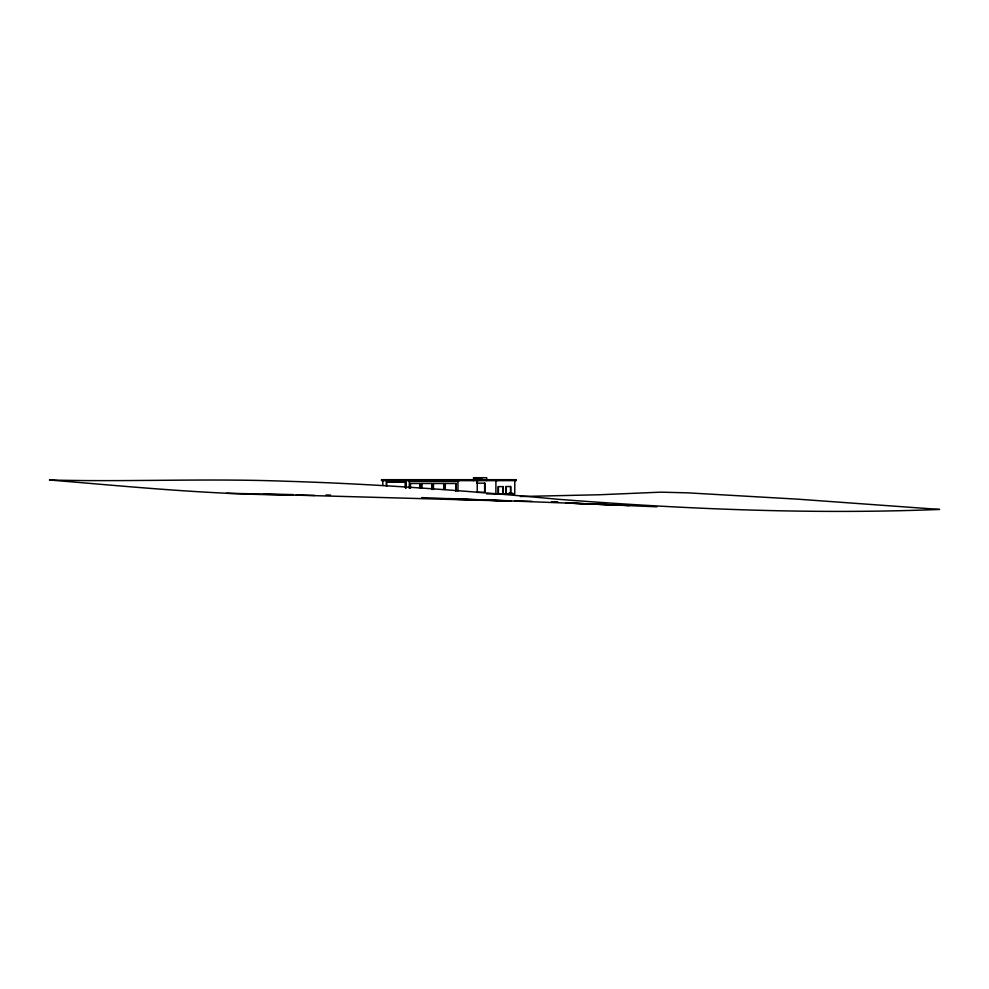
<?xml version="1.0" encoding="UTF-8"?>
<svg xmlns="http://www.w3.org/2000/svg" width="989" height="989" viewBox="0 0 989 989"><rect width="100%" height="100%" fill="white"/><g stroke="black" fill="none" stroke-linecap="round" stroke-linejoin="round"><path stroke-width="1.48" d="M474.596 478.169L475.721 478.169M476.71 478.182L481.866 478.182M409.31 481.458L457.981 481.458M405.774 481.606L405.774 488.393L405.873 481.606L386.303 481.606L386.303 485.673M386.674 482.236L405.502 482.236L405.502 487.725M476.599 483.176L485.03 483.176L485.03 492.337L476.599 492.337M509.533 493.165L512.574 493.165M508.445 493.412L510.893 493.412M486.65 493.907L514.774 493.907L514.774 479.69M520.449 496.503L599.272 494.76L660.788 492.163L687.676 492.843L797.567 499.161L939.55 509.434C811.709 514.589 683.906 509.1 556.448 499.148C466.017 490.643 375.363 483.893 284.56 481.198C206.219 478.28 127.816 482.002 49.45 479.999C130.672 486.662 211.831 494.871 293.412 494.933M292.732 494.562L263.507 494.018M326.024 494.995L330.561 495.056M226.481 493.288L257.338 493.894M296.193 495.007L314.712 495.464M252.961 493.931L511.313 501.126L421.759 497.603M457.289 499.396L507.567 500.718M514.812 500.941L531.946 501.349M551.454 501.893L557.561 502.053M553.222 501.918L557.747 502.041M611.066 504.749L565.646 502.944L656.82 506.813M614.095 504.86L629.239 505.466L448.61 498.567M510.757 493.907L510.757 486.526L506.059 486.526L506.059 493.907M510.509 486.526L510.509 493.907M506.294 486.526L506.294 493.907M503.302 493.907L503.302 486.613L498.172 486.613L498.172 493.907M503.055 486.613L503.055 493.907M498.419 486.613L498.419 493.907M497.22 479.69L497.22 480.642M495.897 479.69L495.897 493.907M486.736 480.642L486.736 477.712L473.521 477.712L473.521 480.642M484.61 483.176L484.61 492.337M478.565 479.69L478.565 480.642M477.242 479.69L477.242 492.435M476.426 477.712L476.426 480.642M459.304 479.69L459.304 480.642M457.981 479.69L457.981 491.137M456.053 490.927L456.053 483.497L444.976 483.497L444.976 489.444M455.744 483.497L455.744 490.927M445.285 483.497L445.285 489.444M444.012 489.444L444.012 483.497L433.145 483.497L433.145 489.444M443.702 483.497L443.702 489.444M433.466 483.497L433.466 489.444M432.131 489.444L432.131 483.497L421.487 483.497L421.487 487.96M431.822 483.497L431.822 489.444M421.796 483.497L421.796 487.96M420.14 487.96L420.14 483.497L410.225 483.497L410.225 487.96M419.831 483.497L419.831 487.96M410.534 483.497L410.534 487.96M409.31 479.69L409.31 488.381M409.087 479.69L409.087 480.642M405.403 482.236L405.403 487.725M386.761 482.236L386.674 486.353M382.817 479.69L382.817 485.525M516.097 479.69L381.494 479.69L381.494 480.642L516.097 480.642L516.097 479.69"/></g></svg>
